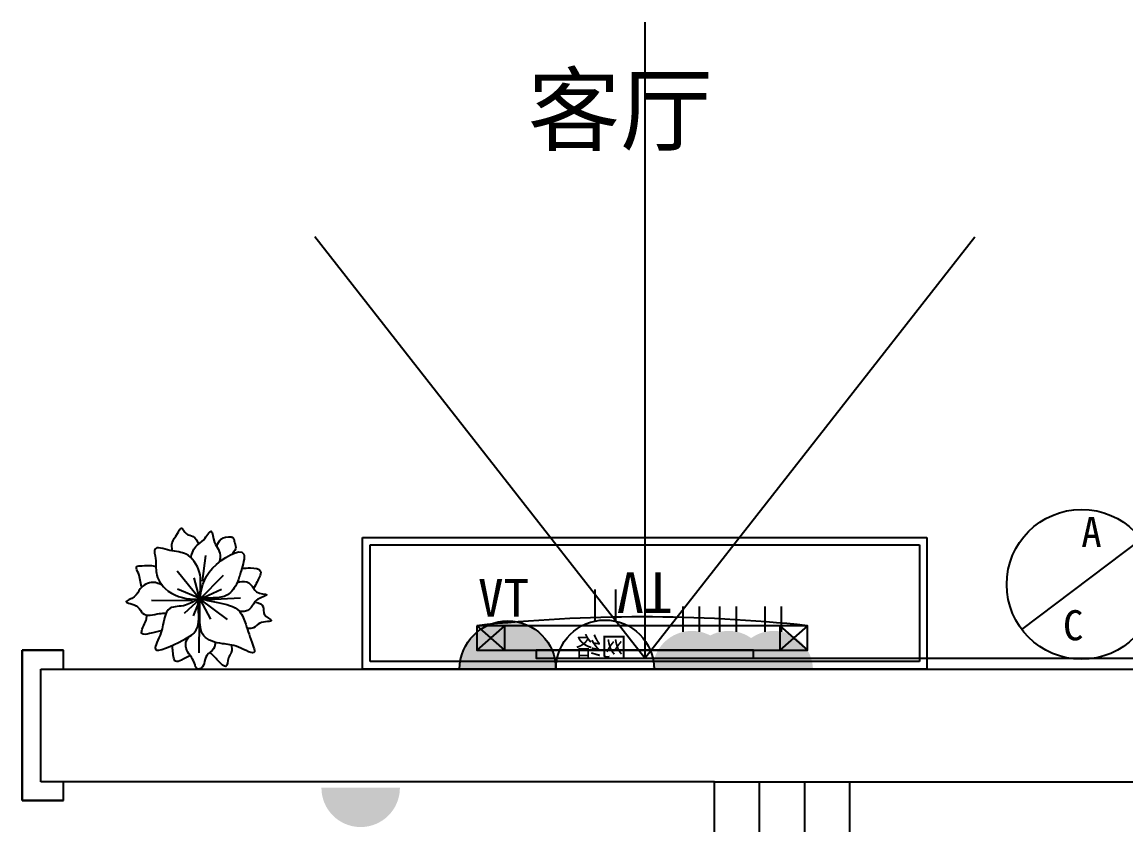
# Model space of a CAD drawing. Header units: millimetres. Extents: x -1705246 to 222838, y -3231245 to 126310.
# Drawn here: x 161901 to 164835, y -950 to 1186 of the extents above; entities that cross this region are included whole.
import ezdxf

# ---------------------------------------------------------------- set-up
doc = ezdxf.new("R2010")
doc.units = ezdxf.units.MM
doc.linetypes.add('ACAD_ISO03W100', pattern=[30, 12, -18])
for name, color, linetype in [('家具内线', 8, 'Continuous'), ('家具外线', 1, 'Continuous'), ('标注', 3, 'Continuous')]:
    doc.layers.add(name, color=color, linetype=linetype)
doc.layers.add('辅助', color=146, linetype='Continuous', lineweight=9)
doc.styles.get("Standard").update_dxf_attribs({"font": ''})
doc.styles.add('仿宋', font='')
doc.styles.add('宋', font='')
doc.styles.get('Standard').set_extended_font_data('SimSun')
doc.styles.get('仿宋').set_extended_font_data('SimSun')
doc.styles.get('宋').set_extended_font_data('NSimSun')
doc.dimstyles.new('ISO-25', dxfattribs={"dimscale": 70, "dimtxt": 2.5, "dimasz": 2.5, "dimexe": 1.25, "dimexo": 0.625, "dimtad": 1, "dimdec": 0, "dimtxsty": 'Standard', "dimblk": 'ARCHTICK', "dimcen": 2.5, "dimclrd": 251, "dimclre": 251, "dimclrt": 3, "dimadec": 0, "dimazin": 0, "dimtfac": 1, "dimtdec": 0, "dimtix": 1, "dimtmove": 2, "dimatfit": 3, "dimfxl": 1, "dimarcsym": 0})

# ---------------------------------------------------------------- blocks, each defined once
blk = doc.blocks.new('TGB')
blk.add_hatch(color=5).paths.add_polyline_path([(125763.4, -21256.6), (126024.1, -21256.6, 1)])
at = {"color": 5}
for p, q in [((125864.8, -21129.4), (125864.8, -21044.8)), ((125919.6, -21128.8), (125919.6, -21044.8))]:
    blk.add_line(p, q, dxfattribs=at)
blk = doc.blocks.new('NTBT')
at = {"color": 5}
for p, q in [((127688.4, -20756.1), (127688.4, -20671.5)), ((127743.3, -20755.4), (127743.3, -20671.5)), ((127847.8, -20883.2), (127591, -20883.2))]:
    blk.add_line(p, q, dxfattribs=at)
blk.add_arc((127717.4, -20883.2), 130.4, 0, 180, dxfattribs=at)
at = {"color": 5, "insert": (127659.5, -20797.8), "char_height": 50, "width": 210.821, "attachment_point": 1, "style": '宋'}
blk.add_mtext('网络', dxfattribs=at)
blk = doc.blocks.new('dawdeewew')
blk.add_hatch(color=5).paths.add_polyline_path([(147606.6, -27636.6), (147862.5, -27636.6, 1)])
at = {"color": 5}
blk.add_text('TV', height=100, dxfattribs=at).set_placement((147677.6, -27497.1))
blk = doc.blocks.new('BTRB')
at = {"color": 5}
blk.add_arc((124083, -21260.8), 128, 0, 180, dxfattribs=at)
blk.add_blockref('dawdeewew', (-23651.6, 6375.9), dxfattribs=at)
blk = doc.blocks.new('_ArchTick')
at = {"color": 0, "linetype": 'ByBlock', "const_width": 0.15}
blk.add_lwpolyline([(-0.5, -0.5), (0.5, 0.5)], dxfattribs=at)

msp = doc.modelspace()

# ---------------------------------------------------------------- hatches: boundary and pattern name
msp.add_hatch(color=5).paths.add_polyline_path([(162905.4, -850.9), (162696.8, -850.9, 1)])

# ---------------------------------------------------------------- linework, layer by layer
at = {"color": 250}
for p, q in [((163556.1, 1185.6), (163556.1, -505.9)), ((163556.1, -505.9), (162679.1, 614.7)), ((163556.1, -505.9), (164433.2, 614.7)), ((162806.1, -185), (164306.1, -185)), ((162806.1, -535), (162806.1, -185)), ((162826.1, -205), (164286.1, -205)), ((162826.1, -515), (162826.1, -205)), ((164286.1, -205), (164286.1, -515)), ((164306.1, -185), (164306.1, -535)), ((164558.4, -430.1), (164876, -189.4)), ((161901.2, -885), (161901.2, -485)), ((161901.2, -485), (162011.2, -485)), ((162011.2, -485), (161901.2, -485)), ((161901.2, -485), (161901.2, -885)), ((162011.2, -535), (162011.2, -485)), ((162011.2, -535), (162011.2, -485)), ((164286.1, -515), (162826.1, -515)), ((161951.2, -835), (161951.2, -535)), ((161951.2, -535), (165026.2, -535)), ((161951.2, -535), (162011.2, -535)), ((161951.2, -835), (161951.2, -535)), ((164306.1, -535), (162806.1, -535)), ((163741.2, -835), (161951.2, -835)), ((162011.2, -835), (161951.2, -835)), ((162011.2, -885), (162011.2, -835)), ((163741.2, -2535), (163741.2, -835)), ((163741.2, -2535), (163741.2, -835)), ((163741.2, -835), (163981.2, -835)), ((163861.2, -2535), (163861.2, -835)), ((163981.2, -2535), (163981.2, -835)), ((163981.2, -835), (165306.2, -835)), ((164101.2, -2535), (164101.2, -835)), ((162011.2, -885), (161901.2, -885)), ((161901.2, -885), (162011.2, -885))]:
    msp.add_line(p, q, dxfattribs=at)
msp.add_circle((164717.2, -309.8), 199.2, dxfattribs=at)
at = {"layer": '家具内线', "color": 250}
for p, q in [((162380.5, -301.4), (162389.7, -232.7)), ((162373.8, -349.1), (162313.8, -275.1)), ((162373.8, -349.1), (162358.7, -292.6)), ((162373.8, -349.1), (162436.8, -285.1)), ((162373.6, -347.4), (162314.6, -322.5)), ((162373.8, -349.1), (162431, -322.5)), ((162373.8, -349.1), (162332.1, -387.2)), ((162373.9, -350.2), (162356.2, -393.1)), ((162373.8, -349.1), (162401.9, -402.2)), ((162373.8, -349.1), (162445.9, -403)), ((162379.4, -350.7), (162481.7, -345.7)), ((162354.5, -353.2), (162245.5, -352.7)), ((162372, -405.5), (162370.6, -491.8))]:
    msp.add_line(p, q, dxfattribs=at)
at = {"layer": '家具外线', "color": 250}
for points in [[(162300.5, -219.9), (162300.3, -199.5), (162314, -174.9), (162324.9, -160.3), (162337.7, -174.9), (162356, -182.2), (162370.6, -204.1)], [(162349.4, -238.6), (162365.6, -206.2), (162383.9, -191), (162403.5, -168.5), (162412.3, -198.1), (162423.4, -217.3), (162427.5, -237.6), (162426.3, -248.1)], [(162418.5, -208.1), (162429.5, -189.9), (162457.2, -183.6), (162460.4, -184.3), (162465.2, -195.4), (162469.1, -210.5), (162460.4, -228.6)], [(162373.8, -353.2), (162407.2, -267), (162490.3, -229.1), (162483.4, -274.1), (162473.1, -304.5), (162446.8, -338), (162369.7, -350.1), (162335.2, -365.3), (162294.7, -373.4), (162270.3, -438.3), (162255.5, -481.5), (162328.1, -458.6), (162360.6, -436.3), (162369.8, -371.8), (162373.8, -349.1), (162384.9, -350.1), (162421.4, -358.2), (162479.2, -381.5), (162495.5, -416), (162514.7, -471.7), (162518.8, -489), (162476.2, -476.8), (162433.6, -467.7), (162383.9, -446.4), (162373.8, -396.7), (162374.8, -330.9), (162372.7, -278.2), (162337.2, -229.5), (162293.6, -219.4), (162254.1, -216.3), (162256.1, -240.7), (162258.1, -280.2), (162281.5, -320.7), (162358.5, -349.1), (162373.8, -349.1)], [(162219, -316.5), (162215, -298.3), (162210.3, -280.1), (162205.5, -263.5), (162220.6, -260.3), (162241.1, -259.5), (162257.8, -262.7)], [(162485.6, -267.1), (162508.5, -266.1), (162535, -274.4), (162532.2, -289.9), (162525.8, -302.7), (162516.7, -320.9)], [(162274.7, -312.6), (162249, -304.5), (162215.5, -321.7), (162199.3, -343), (162177.9, -355.6), (162208.4, -369.4), (162221.6, -386.6), (162266.3, -387.6), (162284.1, -385.7)], [(162472.8, -304.5), (162498.2, -303.3), (162516.2, -319.5), (162524.3, -329.5), (162551.4, -337.3), (162524.3, -352.2), (162513.6, -366.3), (162495.2, -381.5), (162479, -381.7)], [(162522.1, -356.8), (162542.3, -369.3), (162545, -389.4), (162564.2, -405.8), (162533.1, -413.1), (162516.7, -425), (162500.3, -426.8)], [(162269.6, -433.5), (162240.3, -440.7), (162219.8, -440.7), (162222.1, -424.8), (162230.8, -405.1), (162233.2, -391.6)], [(162415.6, -463.5), (162410.3, -480.9), (162392, -499.1), (162373.8, -534.6), (162367.7, -534.6), (162359.6, -519.4), (162337.2, -479.8), (162338.3, -459.6), (162344.3, -449.4)], [(162347.2, -500), (162325, -511.1), (162309.2, -514.2), (162304.5, -506.3), (162302.1, -488.9), (162300.5, -471.5)], [(162457.3, -469.7), (162457.3, -490.7), (162450, -505.3), (162442.7, -528.1), (162424.5, -515.3), (162414.4, -504.4), (162399.5, -490.5)]]:
    msp.add_spline(points, degree=3, dxfattribs=at)
at = {"layer": '辅助', "color": 250, "lineweight": -3}
for p, q in [((163110, -419.7), (163183.2, -484.6)), ((163183.2, -419.7), (163110, -484.6)), ((163183.2, -419.7), (163183.2, -484.6)), ((163915.3, -419.7), (163988.5, -484.6)), ((163988.5, -419.7), (163915.3, -484.6)), ((163915.3, -419.7), (163915.3, -484.6))]:
    msp.add_line(p, q, dxfattribs=at)
for points in [[(163110, -419.7), (163110, -484.6), (163988.5, -484.6), (163988.5, -419.7)], [(163267.6, -484.6), (163267.6, -505.9), (163844.7, -505.9), (163844.7, -484.6)]]:
    msp.add_lwpolyline(points, close=True, dxfattribs=at)
msp.add_arc((163549.3, -4576.1), 4179.6, 83.9671, 96.0329, dxfattribs=at)

# ---------------------------------------------------------------- block references
at = {"color": 5, "linetype": 'ACAD_ISO03W100', "xscale": -1}
for name, p in [('BTRB', (287275, 20725.8)), ('NTBT', (291167.8, 20348.2))]:
    msp.add_blockref(name, p, dxfattribs=at)
at = {"color": 5, "linetype": 'ACAD_ISO03W100', "xscale": 0.8000000000465661, "yscale": 0.8000000000465661, "zscale": 0.8}
for p in [(62966.3, 16467.4), (63063.9, 16467.4), (63183.9, 16467.4)]:
    msp.add_blockref('TGB', p, dxfattribs=at)

# ---------------------------------------------------------------- texts
at = {"color": 250, "style": '仿宋'}
for s, height, p in [('客厅', 180, (163245.2, 862.2)), ('A', 80, (164716.1, -210.4)), ('C', 80, (164667.6, -458.5))]:
    msp.add_text(s, height=height, dxfattribs=at).set_placement(p)
at = {"layer": '标注', "color": 250, "insert": (163628.3, -277.5), "char_height": 108.33, "width": 557.749, "attachment_point": 7, "rotation": 180}
msp.add_mtext('TV', dxfattribs=at)

# ---------------------------------------------------------------- leaders
at = {"color": 3}
msp.add_leader([(163577.5, -505.9), (168970, -505.9)], dimstyle='ISO-25', override={"dimgap": 0.625, "dimtad": 0}, dxfattribs=at)

doc.saveas('drawing.dxf')
